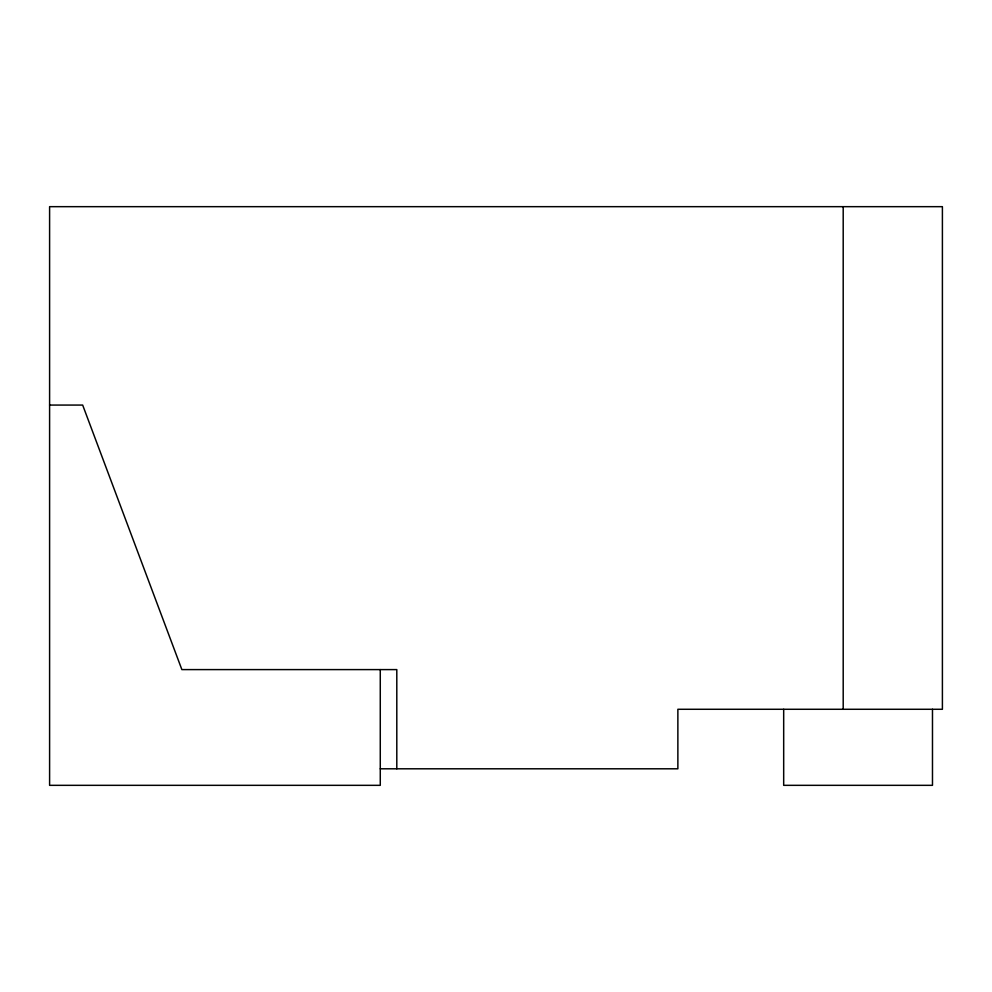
<?xml version="1.0" encoding="UTF-8"?>
<svg xmlns="http://www.w3.org/2000/svg" width="992" height="992" viewBox="0 0 992 992"><rect width="100%" height="100%" fill="white"/><g stroke="black" fill="none" stroke-linecap="round" stroke-linejoin="round"><path stroke-width="1.49" d="M49.6 405.071L82.671 405.071L181.871 669.6L396.8 669.6L396.8 768.8M380.271 768.8L677.871 768.8L677.871 709.28L942.4 709.28L942.4 206.671L49.6 206.671L49.6 785.329L380.271 785.329L380.271 669.6M932.48 709.28L932.48 785.329L783.68 785.329L783.68 709.28M843.2 206.671L843.2 709.28"/></g></svg>
